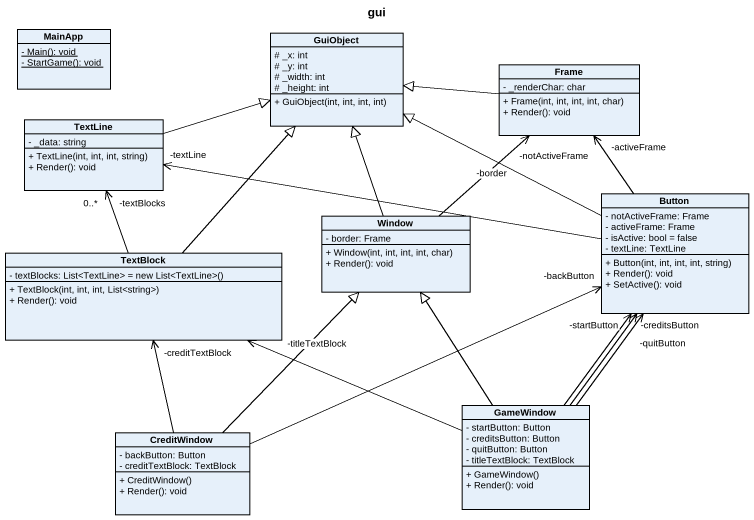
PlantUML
@startuml
title gui
hide circle
hide empty members
skinparam classAttributeIconSize 0
class MainApp {
  {static} - Main(): void
  {static} - StartGame(): void
}
class GuiObject {
  # _x: int
  # _y: int
  # _width: int
  # _height: int
  + GuiObject(int, int, int, int)
}
class "Frame" as Frame_ {
  - _renderChar: char
  + Frame(int, int, int, int, char)
  + Render(): void
}
class TextLine {
  - _data: string
  + TextLine(int, int, int, string)
  + Render(): void
}
class Window {
  - border: Frame
  + Window(int, int, int, int, char)
  + Render(): void
}
class Button {
  - notActiveFrame: Frame
  - activeFrame: Frame
  - isActive: bool = false
  - textLine: TextLine
  + Button(int, int, int, int, string)
  + Render(): void
  + SetActive(): void
}
class TextBlock {
  {field} - textBlocks: List<TextLine> = new List<TextLine>()
  + TextBlock(int, int, int, List<string>)
  + Render(): void
}
class GameWindow {
  - startButton: Button
  - creditsButton: Button
  - quitButton: Button
  - titleTextBlock: TextBlock
  + GameWindow()
  + Render(): void
}
class CreditWindow {
  - backButton: Button
  - creditTextBlock: TextBlock
  + CreditWindow()
  + Render(): void
}
Frame_ -left-|> GuiObject
TextLine -right-|> GuiObject
Window -up-|> GuiObject
Window -up-> "-border" Frame_
Button -left-|> GuiObject
Button -up-> "-activeFrame" Frame_
Button -up-> "-notActiveFrame" Frame_
Button -left-> "-textLine" TextLine
TextBlock -up-|> GuiObject
TextBlock -up-> "-textBlocks\n0..*" TextLine
GameWindow -up-|> Window
GameWindow -up-> "-creditsButton" Button
GameWindow -up-> "-quitButton" Button
GameWindow -up-> "-startButton" Button
GameWindow -left-> "-titleTextBlock" TextBlock
CreditWindow -up-|> Window
CreditWindow -right-> "-backButton" Button
CreditWindow -up-> "-creditTextBlock" TextBlock
@enduml
